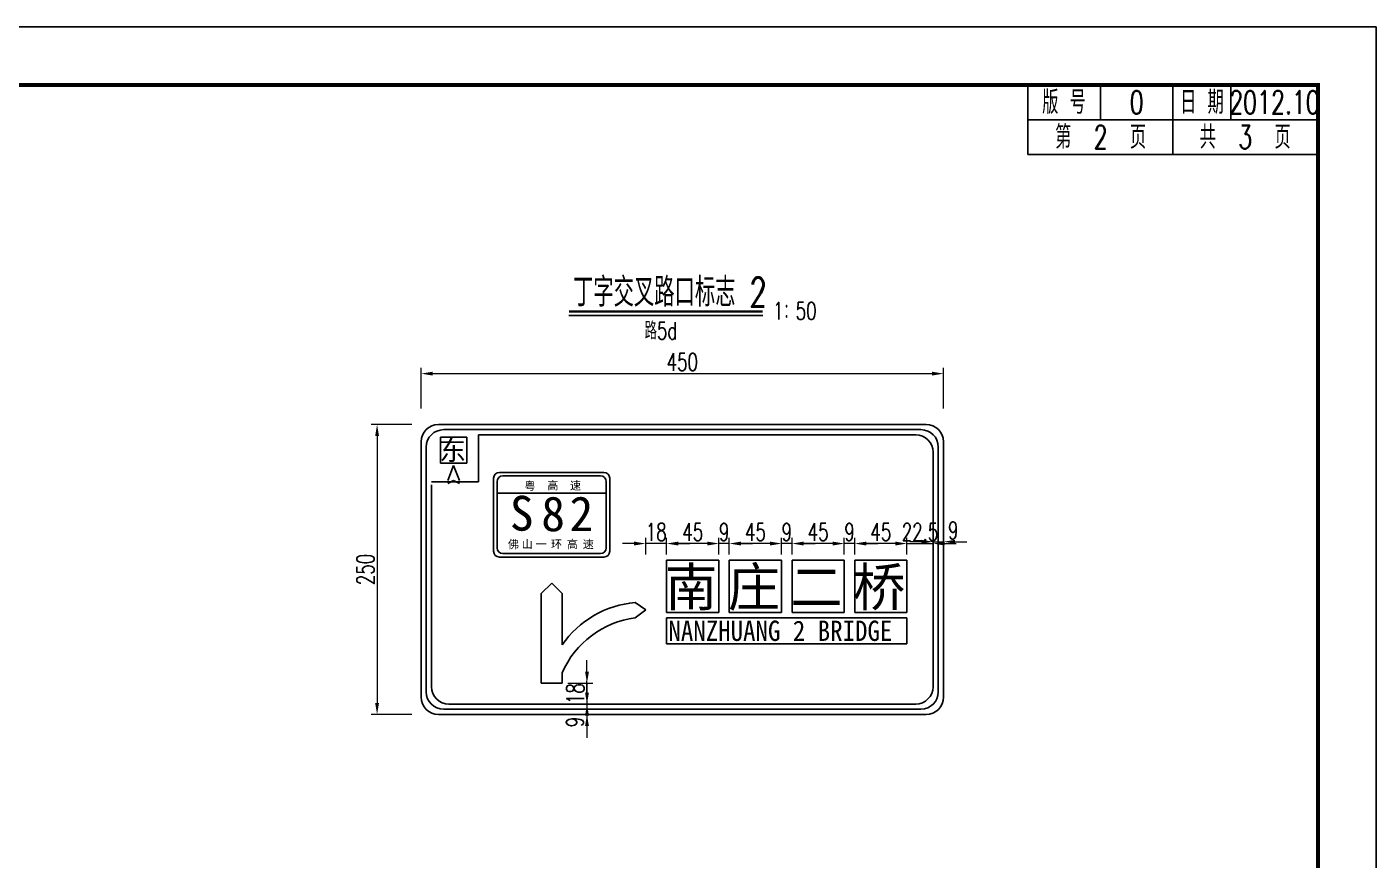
# Model space of a CAD drawing. Extents: x 9922 to 15217, y 1175 to 2938.
# Drawn here: x 13777.2 to 14008.6, y 1497.5 to 1641.1 of the extents above; entities that cross this region are included whole.
import ezdxf
from ezdxf.enums import TextEntityAlignment as Align

# ---------------------------------------------------------------- set-up
doc = ezdxf.new("R2010")
doc.units = 0
doc.header["$LTSCALE"] = 5
doc.header["$PDMODE"] = 32
doc.header["$PDSIZE"] = 0.3
doc.layers.get('0').update_dxf_attribs({"linetype": 'CONTINUOUS'})
doc.layers.get('DEFPOINTS').update_dxf_attribs({"linetype": 'CONTINUOUS'})
for name, color, linetype in [('2', 7, 'CONTINUOUS'), ('交通标志', 7, 'CONTINUOUS'), ('图框', 7, 'CONTINUOUS'), ('尺寸标注', 4, 'CONTINUOUS'), ('文字字符', 7, 'CONTINUOUS'), ('文字框', 8, 'CONTINUOUS'), ('汉字', 7, 'CONTINUOUS')]:
    doc.layers.add(name, color=color, linetype=linetype)
doc.styles.add('ht', font='SIMHEI.TTF', dxfattribs={"width": 0.4})
doc.styles.get("Standard").update_dxf_attribs({"font": 'simplex1.shx', "width": 0.7, "bigfont": 'hztxt.shx'})
doc.dimstyles.new('1：50', dxfattribs={"dimtxt": 3, "dimasz": 2, "dimexe": 1, "dimexo": 1, "dimgap": 0.5, "dimtad": 1, "dimdec": 3, "dimlfac": 5, "dimdsep": 46, "dimtxsty": 'Standard', "dimcen": 2, "dimclrd": 256, "dimclre": 256, "dimclrt": 256, "dimaunit": 1, "dimadec": 4, "dimazin": 0, "dimtfac": 1, "dimtdec": 3, "dimtix": 1, "dimtmove": 2, "dimatfit": 3, "dimfxl": 0, "dimtolj": 1, "dimtzin": 0, "dimlwd": 0, "dimlwe": 0, "dimarcsym": 0})

# ---------------------------------------------------------------- blocks, each defined once
blk = doc.blocks.new('*D188')
at = {"layer": 'DEFPOINTS', "color": 0, "linetype": 'Continuous'}
for p in [(10799.25, 1524.4), (10802.54, 1522.6), (13870.51, 1522.6)]:
    blk.add_point(p, dxfattribs=at)
at = {"layer": '尺寸标注', "linetype": 'Continuous', "lineweight": 0}
for p, q in [((10802.54, 1526.4), (10802.54, 1528.4)), ((10800.25, 1524.4), (10803.54, 1524.4)), ((10808.54, 1522.6), (10801.54, 1522.6)), ((10802.54, 1524.4), (10802.54, 1522.6)), ((10802.54, 1520.6), (10802.54, 1518.6))]:
    blk.add_line(p, q, dxfattribs=at)
at = {"layer": '尺寸标注', "linetype": 'Continuous'}
for points in [[(10802.2, 1526.4), (10802.87, 1526.4), (10802.54, 1524.4)], [(10802.2, 1520.6), (10802.87, 1520.6), (10802.54, 1522.6)]]:
    blk.add_solid(points, dxfattribs=at)
at = {"layer": '尺寸标注', "linetype": 'Continuous', "insert": (10800.45, 1521.31), "char_height": 3, "attachment_point": 5, "rotation": 90}
blk.add_mtext('\\A1;9', dxfattribs=at)
blk = doc.blocks.new('series')
at = {"width": 0.75}
for tag, height, p in [('页码', 4, (-35, -19)), ('图名', 5, (-220, -282)), ('图号', 5, (-20, -282))]:
    blk.add_attdef(tag, text='', height=height, dxfattribs=at).set_placement(p, align=Align.MIDDLE_CENTER)
blk = doc.blocks.new('*D361')
at = {"layer": 'DEFPOINTS', "color": 0, "linetype": 'Continuous'}
for p in [(13935.09, 1581.36), (13845.09, 1569.6), (13935.09, 1569.6)]:
    blk.add_point(p, dxfattribs=at)
at = {"layer": '尺寸标注', "linetype": 'Continuous', "lineweight": 0}
for p, q in [((13845.09, 1575.36), (13845.09, 1582.36)), ((13847.09, 1581.36), (13933.09, 1581.36)), ((13935.09, 1575.36), (13935.09, 1582.36))]:
    blk.add_line(p, q, dxfattribs=at)
at = {"layer": '尺寸标注', "linetype": 'Continuous'}
for points in [[(13847.09, 1581.69), (13847.09, 1581.03), (13845.09, 1581.36)], [(13933.09, 1581.69), (13933.09, 1581.03), (13935.09, 1581.36)]]:
    blk.add_solid(points, dxfattribs=at)
at = {"layer": '尺寸标注', "linetype": 'Continuous', "insert": (13890.09, 1583.36), "char_height": 3, "attachment_point": 5}
blk.add_mtext('\\A1;450', dxfattribs=at)
blk = doc.blocks.new('*D362')
at = {"layer": 'DEFPOINTS', "color": 0, "linetype": 'Continuous'}
for p in [(13848.09, 1572.6), (13837.52, 1522.6), (13848.09, 1522.6)]:
    blk.add_point(p, dxfattribs=at)
at = {"layer": '尺寸标注', "linetype": 'Continuous', "lineweight": 0}
for p, q in [((13843.52, 1572.6), (13836.52, 1572.6)), ((13837.52, 1570.6), (13837.52, 1524.6)), ((13843.52, 1522.6), (13836.52, 1522.6))]:
    blk.add_line(p, q, dxfattribs=at)
at = {"layer": '尺寸标注', "linetype": 'Continuous'}
for points in [[(13837.18, 1570.6), (13837.85, 1570.6), (13837.52, 1572.6)], [(13837.18, 1524.6), (13837.85, 1524.6), (13837.52, 1522.6)]]:
    blk.add_solid(points, dxfattribs=at)
at = {"layer": '尺寸标注', "linetype": 'Continuous', "insert": (13835.52, 1547.6), "char_height": 3, "attachment_point": 5, "rotation": 90}
blk.add_mtext('\\A1;250', dxfattribs=at)
blk = doc.blocks.new('*D363')
at = {"layer": 'DEFPOINTS', "color": 0, "linetype": 'Continuous'}
for p in [(13933.29, 1552.07), (13928.79, 1549.18), (13933.29, 1549.18)]:
    blk.add_point(p, dxfattribs=at)
at = {"layer": '尺寸标注', "linetype": 'Continuous', "lineweight": 0}
for p, q in [((13928.79, 1550.18), (13928.79, 1553.07)), ((13933.29, 1550.18), (13933.29, 1553.07)), ((13926.79, 1552.07), (13924.79, 1552.07)), ((13928.79, 1552.07), (13933.29, 1552.07)), ((13935.29, 1552.07), (13937.29, 1552.07))]:
    blk.add_line(p, q, dxfattribs=at)
at = {"layer": '尺寸标注', "linetype": 'Continuous'}
for points in [[(13926.79, 1552.41), (13926.79, 1551.74), (13928.79, 1552.07)], [(13935.29, 1552.41), (13935.29, 1551.74), (13933.29, 1552.07)]]:
    blk.add_solid(points, dxfattribs=at)
at = {"layer": '尺寸标注', "linetype": 'Continuous', "insert": (13931.04, 1554.07), "char_height": 3, "attachment_point": 5}
blk.add_mtext('\\A1;22.5', dxfattribs=at)
blk = doc.blocks.new('*D262')
at = {"layer": 'DEFPOINTS', "color": 0, "linetype": 'Continuous'}
for p in [(13935.09, 1552.38), (13933.29, 1549.44), (13935.09, 1549.44)]:
    blk.add_point(p, dxfattribs=at)
at = {"layer": '尺寸标注', "linetype": 'Continuous', "lineweight": 0}
for p, q in [((13933.29, 1550.44), (13933.29, 1553.38)), ((13935.09, 1550.44), (13935.09, 1553.38)), ((13931.29, 1552.38), (13929.29, 1552.38)), ((13933.29, 1552.38), (13935.09, 1552.38)), ((13937.09, 1552.38), (13939.09, 1552.38))]:
    blk.add_line(p, q, dxfattribs=at)
at = {"layer": '尺寸标注', "linetype": 'Continuous'}
for points in [[(13931.29, 1552.72), (13931.29, 1552.05), (13933.29, 1552.38)], [(13937.09, 1552.72), (13937.09, 1552.05), (13935.09, 1552.38)]]:
    blk.add_solid(points, dxfattribs=at)
at = {"layer": '尺寸标注', "linetype": 'Continuous', "insert": (13936.75, 1554.34), "char_height": 3, "attachment_point": 5}
blk.add_mtext('\\A1;9', dxfattribs=at)
blk = doc.blocks.new('*D364')
at = {"layer": 'DEFPOINTS', "color": 0, "linetype": 'Continuous'}
for p in [(13919.79, 1552.07), (13919.79, 1549.18), (13928.79, 1549.18)]:
    blk.add_point(p, dxfattribs=at)
at = {"layer": '尺寸标注', "linetype": 'Continuous', "lineweight": 0}
for p, q in [((13919.79, 1550.18), (13919.79, 1553.07)), ((13928.79, 1550.18), (13928.79, 1553.07)), ((13926.79, 1552.07), (13921.79, 1552.07))]:
    blk.add_line(p, q, dxfattribs=at)
at = {"layer": '尺寸标注', "linetype": 'Continuous'}
for points in [[(13921.79, 1552.41), (13921.79, 1551.74), (13919.79, 1552.07)], [(13926.79, 1552.41), (13926.79, 1551.74), (13928.79, 1552.07)]]:
    blk.add_solid(points, dxfattribs=at)
at = {"layer": '尺寸标注', "linetype": 'Continuous', "insert": (13924.29, 1554.07), "char_height": 3, "attachment_point": 5}
blk.add_mtext('\\A1;45', dxfattribs=at)
blk = doc.blocks.new('*D365')
at = {"layer": 'DEFPOINTS', "color": 0, "linetype": 'Continuous'}
for p in [(13917.99, 1552.07), (13917.99, 1549.18), (13919.79, 1549.18)]:
    blk.add_point(p, dxfattribs=at)
at = {"layer": '尺寸标注', "linetype": 'Continuous', "lineweight": 0}
for p, q in [((13917.99, 1550.18), (13917.99, 1553.07)), ((13919.79, 1550.18), (13919.79, 1553.07)), ((13915.99, 1552.07), (13913.99, 1552.07)), ((13919.79, 1552.07), (13917.99, 1552.07)), ((13921.79, 1552.07), (13923.79, 1552.07))]:
    blk.add_line(p, q, dxfattribs=at)
at = {"layer": '尺寸标注', "linetype": 'Continuous'}
for points in [[(13915.99, 1552.41), (13915.99, 1551.74), (13917.99, 1552.07)], [(13921.79, 1552.41), (13921.79, 1551.74), (13919.79, 1552.07)]]:
    blk.add_solid(points, dxfattribs=at)
at = {"layer": '尺寸标注', "linetype": 'Continuous', "insert": (13918.89, 1554.07), "char_height": 3, "attachment_point": 5}
blk.add_mtext('\\A1;9', dxfattribs=at)
blk = doc.blocks.new('*D366')
at = {"layer": 'DEFPOINTS', "color": 0, "linetype": 'Continuous'}
for p in [(13908.99, 1552.07), (13908.99, 1549.18), (13917.99, 1549.18)]:
    blk.add_point(p, dxfattribs=at)
at = {"layer": '尺寸标注', "linetype": 'Continuous', "lineweight": 0}
for p, q in [((13908.99, 1550.18), (13908.99, 1553.07)), ((13917.99, 1550.18), (13917.99, 1553.07)), ((13915.99, 1552.07), (13910.99, 1552.07))]:
    blk.add_line(p, q, dxfattribs=at)
at = {"layer": '尺寸标注', "linetype": 'Continuous'}
for points in [[(13910.99, 1552.41), (13910.99, 1551.74), (13908.99, 1552.07)], [(13915.99, 1552.41), (13915.99, 1551.74), (13917.99, 1552.07)]]:
    blk.add_solid(points, dxfattribs=at)
at = {"layer": '尺寸标注', "linetype": 'Continuous', "insert": (13913.49, 1554.07), "char_height": 3, "attachment_point": 5}
blk.add_mtext('\\A1;45', dxfattribs=at)
blk = doc.blocks.new('*D367')
at = {"layer": 'DEFPOINTS', "color": 0, "linetype": 'Continuous'}
for p in [(13907.19, 1552.07), (13907.19, 1549.18), (13908.99, 1549.18)]:
    blk.add_point(p, dxfattribs=at)
at = {"layer": '尺寸标注', "linetype": 'Continuous', "lineweight": 0}
for p, q in [((13907.19, 1550.18), (13907.19, 1553.07)), ((13908.99, 1550.18), (13908.99, 1553.07)), ((13905.19, 1552.07), (13903.19, 1552.07)), ((13908.99, 1552.07), (13907.19, 1552.07)), ((13910.99, 1552.07), (13912.99, 1552.07))]:
    blk.add_line(p, q, dxfattribs=at)
at = {"layer": '尺寸标注', "linetype": 'Continuous'}
for points in [[(13905.19, 1552.41), (13905.19, 1551.74), (13907.19, 1552.07)], [(13910.99, 1552.41), (13910.99, 1551.74), (13908.99, 1552.07)]]:
    blk.add_solid(points, dxfattribs=at)
at = {"layer": '尺寸标注', "linetype": 'Continuous', "insert": (13908.09, 1554.07), "char_height": 3, "attachment_point": 5}
blk.add_mtext('\\A1;9', dxfattribs=at)
blk = doc.blocks.new('*D368')
at = {"layer": 'DEFPOINTS', "color": 0, "linetype": 'Continuous'}
for p in [(13898.19, 1552.07), (13898.19, 1549.18), (13907.19, 1549.18)]:
    blk.add_point(p, dxfattribs=at)
at = {"layer": '尺寸标注', "linetype": 'Continuous', "lineweight": 0}
for p, q in [((13898.19, 1550.18), (13898.19, 1553.07)), ((13907.19, 1550.18), (13907.19, 1553.07)), ((13905.19, 1552.07), (13900.19, 1552.07))]:
    blk.add_line(p, q, dxfattribs=at)
at = {"layer": '尺寸标注', "linetype": 'Continuous'}
for points in [[(13900.19, 1552.41), (13900.19, 1551.74), (13898.19, 1552.07)], [(13905.19, 1552.41), (13905.19, 1551.74), (13907.19, 1552.07)]]:
    blk.add_solid(points, dxfattribs=at)
at = {"layer": '尺寸标注', "linetype": 'Continuous', "insert": (13902.69, 1554.07), "char_height": 3, "attachment_point": 5}
blk.add_mtext('\\A1;45', dxfattribs=at)
blk = doc.blocks.new('*D369')
at = {"layer": 'DEFPOINTS', "color": 0, "linetype": 'Continuous'}
for p in [(13896.39, 1552.07), (13896.39, 1549.18), (13898.19, 1549.18)]:
    blk.add_point(p, dxfattribs=at)
at = {"layer": '尺寸标注', "linetype": 'Continuous', "lineweight": 0}
for p, q in [((13896.39, 1550.18), (13896.39, 1553.07)), ((13898.19, 1550.18), (13898.19, 1553.07)), ((13894.39, 1552.07), (13892.39, 1552.07)), ((13898.19, 1552.07), (13896.39, 1552.07)), ((13900.19, 1552.07), (13902.19, 1552.07))]:
    blk.add_line(p, q, dxfattribs=at)
at = {"layer": '尺寸标注', "linetype": 'Continuous'}
for points in [[(13894.39, 1552.41), (13894.39, 1551.74), (13896.39, 1552.07)], [(13900.19, 1552.41), (13900.19, 1551.74), (13898.19, 1552.07)]]:
    blk.add_solid(points, dxfattribs=at)
at = {"layer": '尺寸标注', "linetype": 'Continuous', "insert": (13897.29, 1554.07), "char_height": 3, "attachment_point": 5}
blk.add_mtext('\\A1;9', dxfattribs=at)
blk = doc.blocks.new('*D370')
at = {"layer": 'DEFPOINTS', "color": 0, "linetype": 'Continuous'}
for p in [(13887.39, 1552.07), (13887.39, 1549.18), (13896.39, 1549.18)]:
    blk.add_point(p, dxfattribs=at)
at = {"layer": '尺寸标注', "linetype": 'Continuous', "lineweight": 0}
for p, q in [((13887.39, 1550.18), (13887.39, 1553.07)), ((13896.39, 1550.18), (13896.39, 1553.07)), ((13894.39, 1552.07), (13889.39, 1552.07))]:
    blk.add_line(p, q, dxfattribs=at)
at = {"layer": '尺寸标注', "linetype": 'Continuous'}
for points in [[(13889.39, 1552.41), (13889.39, 1551.74), (13887.39, 1552.07)], [(13894.39, 1552.41), (13894.39, 1551.74), (13896.39, 1552.07)]]:
    blk.add_solid(points, dxfattribs=at)
at = {"layer": '尺寸标注', "linetype": 'Continuous', "insert": (13891.89, 1554.07), "char_height": 3, "attachment_point": 5}
blk.add_mtext('\\A1;45', dxfattribs=at)
blk = doc.blocks.new('*D371')
at = {"layer": 'DEFPOINTS', "color": 0, "linetype": 'Continuous'}
for p in [(13883.79, 1552.07), (13883.79, 1549.18), (13887.39, 1549.18)]:
    blk.add_point(p, dxfattribs=at)
at = {"layer": '尺寸标注', "linetype": 'Continuous', "lineweight": 0}
for p, q in [((13883.79, 1550.18), (13883.79, 1553.07)), ((13887.39, 1550.18), (13887.39, 1553.07)), ((13881.79, 1552.07), (13879.79, 1552.07)), ((13887.39, 1552.07), (13883.79, 1552.07)), ((13889.39, 1552.07), (13891.39, 1552.07))]:
    blk.add_line(p, q, dxfattribs=at)
at = {"layer": '尺寸标注', "linetype": 'Continuous'}
for points in [[(13881.79, 1552.41), (13881.79, 1551.74), (13883.79, 1552.07)], [(13889.39, 1552.41), (13889.39, 1551.74), (13887.39, 1552.07)]]:
    blk.add_solid(points, dxfattribs=at)
at = {"layer": '尺寸标注', "linetype": 'Continuous', "insert": (13885.59, 1554.07), "char_height": 3, "attachment_point": 5}
blk.add_mtext('\\A1;18', dxfattribs=at)
blk = doc.blocks.new('*D374')
at = {"layer": 'DEFPOINTS', "color": 0, "linetype": 'Continuous'}
for p in [(13869.39, 1528), (13869.39, 1524.4), (13873.67, 1524.4)]:
    blk.add_point(p, dxfattribs=at)
at = {"layer": '尺寸标注', "linetype": 'Continuous', "lineweight": 0}
for p, q in [((13873.67, 1530), (13873.67, 1532)), ((13870.39, 1528), (13874.67, 1528)), ((13873.67, 1528), (13873.67, 1524.4)), ((13870.39, 1524.4), (13874.67, 1524.4)), ((13873.67, 1522.4), (13873.67, 1520.4))]:
    blk.add_line(p, q, dxfattribs=at)
at = {"layer": '尺寸标注', "linetype": 'Continuous'}
for points in [[(13873.34, 1530), (13874.01, 1530), (13873.67, 1528)], [(13873.34, 1522.4), (13874.01, 1522.4), (13873.67, 1524.4)]]:
    blk.add_solid(points, dxfattribs=at)
at = {"layer": '尺寸标注', "linetype": 'Continuous', "insert": (13871.67, 1526.2), "char_height": 3, "attachment_point": 5, "rotation": 90}
blk.add_mtext('\\A1;18', dxfattribs=at)
blk = doc.blocks.new('*D375')
at = {"layer": 'DEFPOINTS', "color": 0, "linetype": 'Continuous'}
for p in [(13870.39, 1524.4), (13870.51, 1522.6), (13873.67, 1522.6)]:
    blk.add_point(p, dxfattribs=at)
at = {"layer": '尺寸标注', "linetype": 'Continuous', "lineweight": 0}
for p, q in [((13873.67, 1526.4), (13873.67, 1528.4)), ((13871.39, 1524.4), (13874.67, 1524.4)), ((13871.51, 1522.6), (13874.67, 1522.6)), ((13873.67, 1524.4), (13873.67, 1522.6)), ((13873.67, 1520.6), (13873.67, 1518.6))]:
    blk.add_line(p, q, dxfattribs=at)
at = {"layer": '尺寸标注', "linetype": 'Continuous'}
for points in [[(13873.34, 1526.4), (13874.01, 1526.4), (13873.67, 1524.4)], [(13873.34, 1520.6), (13874.01, 1520.6), (13873.67, 1522.6)]]:
    blk.add_solid(points, dxfattribs=at)
at = {"layer": '尺寸标注', "linetype": 'Continuous', "insert": (13871.59, 1521.31), "char_height": 3, "attachment_point": 5, "rotation": 90}
blk.add_mtext('\\A1;9', dxfattribs=at)
blk = doc.blocks.new('123')
at = {"layer": '图框'}
blk.add_lwpolyline([(10930.16, 1893.64), (10930.16, 2190.64), (10510.16, 2190.64), (10510.16, 1893.64)], close=True, dxfattribs=at)

msp = doc.modelspace()

# ---------------------------------------------------------------- linework, layer by layer
at = {"layer": '交通标志', "linetype": 'Continuous'}
for p, q in [((13932.09001, 1572.60447), (13848.09001, 1572.60447)), ((13931.19001, 1571.70447), (13848.99001, 1571.70447)), ((13845.09001, 1569.60447), (13845.09001, 1525.60447)), ((13930.29001, 1570.80447), (13854.99001, 1570.80447)), ((13854.99001, 1570.80447), (13854.99001, 1562.70447)), ((13935.09001, 1525.60447), (13935.09001, 1569.60447)), ((13845.99001, 1568.70447), (13845.99001, 1526.50447)), ((13933.29001, 1527.40447), (13933.29001, 1567.80447)), ((13934.19001, 1526.50447), (13934.19001, 1568.70447)), ((13850.70429, 1565.50742), (13849.6904, 1562.92656)), ((13850.70429, 1565.50742), (13851.71819, 1562.92656)), ((13858.59001, 1564.34195), (13876.59001, 1564.34195)), ((13854.99001, 1562.70447), (13846.89001, 1562.70447)), ((13846.89001, 1562.20447), (13846.89001, 1527.40447)), ((13849.6904, 1562.42656), (13850.70429, 1562.92251)), ((13850.70429, 1562.92251), (13851.71819, 1562.42656)), ((13857.59001, 1550.74195), (13857.59001, 1563.34195)), ((13858.19001, 1551.34195), (13858.19001, 1562.74195)), ((13859.19001, 1563.74195), (13875.99001, 1563.74195)), ((13876.99001, 1562.74195), (13876.99001, 1551.34195)), ((13877.59001, 1563.34195), (13877.59001, 1550.74195)), ((13858.19001, 1560.74195), (13876.99001, 1560.74195)), ((13875.99001, 1550.34195), (13859.19001, 1550.34195)), ((13876.59001, 1549.74195), (13858.59001, 1549.74195)), ((13865.79001, 1543.44195), (13867.59001, 1545.24195)), ((13865.79001, 1543.44195), (13865.79001, 1528.00447)), ((13869.39001, 1543.44195), (13867.59001, 1545.24195)), ((13869.39001, 1543.44195), (13869.39001, 1534.61179)), ((13881.99001, 1541.91186), (13883.79001, 1540.62859)), ((13881.99001, 1539.29644), (13883.79001, 1540.62859)), ((13869.39001, 1529.80447), (13869.39001, 1528.00447)), ((13865.79001, 1528.00447), (13869.39001, 1528.00447)), ((13848.09001, 1522.60447), (13932.09001, 1522.60447)), ((13848.99001, 1523.50447), (13931.19001, 1523.50447)), ((13849.89001, 1524.40447), (13930.29001, 1524.40447))]:
    msp.add_line(p, q, dxfattribs=at)
for centre, radius, start, end in [((13848.09001, 1569.60447), 3, 90, 180), ((13848.99001, 1568.70447), 3, 90, 180), ((13931.19001, 1568.70447), 3, 0, 90), ((13932.09001, 1569.60447), 3, 0, 90), ((13930.29001, 1567.80447), 3, 0, 90), ((13858.59001, 1563.34195), 1, 90, 180), ((13876.59001, 1563.34195), 1, 0, 90), ((13859.19001, 1562.74195), 1, 90, 180), ((13875.99001, 1562.74195), 1, 0, 90), ((13858.59001, 1550.74195), 1, 180, 270), ((13859.19001, 1551.34195), 1, 180, 270), ((13875.99001, 1551.34195), 1, 270, 0), ((13876.59001, 1550.74195), 1, 270, 0), ((13883.47493, 1524.82497), 17.1513, 94.966762, 145.2067143), ((13884.18352, 1523.27586), 16.17006, 97.7963629, 156.1873753), ((13849.89001, 1527.40447), 3, 180, 270), ((13930.29001, 1527.40447), 3, 270, 0), ((13848.09001, 1525.60447), 3, 180, 270), ((13848.99001, 1526.50447), 3, 180, 270), ((13931.19001, 1526.50447), 3, 270, 0), ((13932.09001, 1525.60447), 3, 270, 0)]:
    msp.add_arc(centre, radius, start, end, dxfattribs=at)
at = {"layer": '图框'}
for p, q in [((13949.59699, 1619.13132), (13949.59699, 1631.13132)), ((13962.09699, 1625.13132), (13962.09699, 1631.13132)), ((13974.59699, 1625.13132), (13974.59699, 1631.13132)), ((13984.59699, 1625.13132), (13984.59699, 1631.13132)), ((13949.59699, 1625.13132), (13999.59699, 1625.13132)), ((13974.59699, 1619.13132), (13974.59699, 1625.13132)), ((13949.59699, 1619.13132), (13999.59699, 1619.13132))]:
    msp.add_line(p, q, dxfattribs=at)
at = {"layer": '图框', "const_width": 0.7}
msp.add_lwpolyline([(13999.59699, 1631.13132), (13619.59699, 1631.13132), (13619.59699, 1354.13132), (13999.59699, 1354.13132), (13999.59699, 1631.13132)], dxfattribs=at)
at = {"layer": '尺寸标注', "color": 7, "linetype": 'Continuous'}
msp.add_line((13870.55165, 1591.3574), (13903.95811, 1591.3574), dxfattribs=at)
at = {"layer": '尺寸标注', "color": 7, "linetype": 'Continuous', "const_width": 0.4}
msp.add_lwpolyline([(13870.55165, 1592.0774), (13903.95811, 1592.0774)], dxfattribs=at)
at = {"layer": '文字框', "linetype": 'Continuous'}
for p, q in [((13848.45429, 1570.43053), (13848.45429, 1565.93053)), ((13848.45429, 1570.43053), (13852.95429, 1570.43053)), ((13852.95429, 1570.43053), (13852.95429, 1565.93053)), ((13848.45429, 1565.93053), (13852.95429, 1565.93053)), ((13887.39001, 1549.18461), (13896.39001, 1549.18461)), ((13887.39001, 1540.18461), (13887.39001, 1549.18461)), ((13896.39001, 1540.18461), (13896.39001, 1549.18461)), ((13898.19001, 1549.18461), (13907.19001, 1549.18461)), ((13898.19001, 1540.18461), (13898.19001, 1549.18461)), ((13907.19001, 1540.18461), (13907.19001, 1549.18461)), ((13908.99001, 1549.18461), (13917.99001, 1549.18461)), ((13908.99001, 1540.18461), (13908.99001, 1549.18461)), ((13917.99001, 1540.18461), (13917.99001, 1549.18461)), ((13919.79001, 1549.18461), (13928.79001, 1549.18461)), ((13919.79001, 1540.18461), (13919.79001, 1549.18461)), ((13928.79001, 1540.18461), (13928.79001, 1549.18461)), ((13887.39001, 1540.18461), (13896.39001, 1540.18461)), ((13887.39001, 1539.28461), (13887.39001, 1534.78461)), ((13887.39001, 1539.28461), (13928.79001, 1539.28461)), ((13898.19001, 1540.18461), (13907.19001, 1540.18461)), ((13908.99001, 1540.18461), (13917.99001, 1540.18461)), ((13919.79001, 1540.18461), (13928.79001, 1540.18461)), ((13928.79001, 1539.28461), (13928.79001, 1534.78461)), ((13887.39001, 1534.78461), (13928.79001, 1534.78461))]:
    msp.add_line(p, q, dxfattribs=at)

# ---------------------------------------------------------------- block references
at = {"layer": '2', "linetype": 'Continuous'}
msp.add_blockref('123', (3079.44178, -549.51259), dxfattribs=at)
at = {"layer": '图框'}
ref = msp.add_blockref('series', (14009.59699, 1641.13132), dxfattribs=at)
ref.add_attrib('页码', '第  2  页    共  3  页', dxfattribs={"layer": '0', "height": 4, "width": 0.7}).set_placement((13974.59699, 1622.13132), align=Align.MIDDLE_CENTER)
ref.add_attrib('图名', '标志版面设计图', dxfattribs={"layer": '0', "height": 5, "width": 0.7}).set_placement((13789.59699, 1359.13132), align=Align.MIDDLE_CENTER)
ref.add_attrib('图号', 'S2-13-6', dxfattribs={"layer": '0', "height": 5, "width": 0.65}).set_placement((13989.59699, 1359.13132), align=Align.MIDDLE_CENTER)

# ---------------------------------------------------------------- texts
at = {"width": 0.7}
for s, p in [('1：50', (13909.47395, 1592.17682)), ('路5d', (13886.42494, 1588.91193))]:
    msp.add_text(s, height=3, dxfattribs=at).set_placement(p, align=Align.MIDDLE)
at = {"layer": '图框', "width": 0.7}
for s, p in [('版 号', (13955.84699, 1628.13132)), ('0', (13968.34699, 1628.13132)), ('日 期', (13979.59699, 1628.13132)), ('2012.10', (13992.09699, 1628.13132))]:
    msp.add_text(s, height=4, dxfattribs=at).set_placement(p, align=Align.MIDDLE_CENTER)
at = {"layer": '文字字符', "width": 0.7}
msp.add_text('丁字交叉路口标志 2', height=5, dxfattribs=at).set_placement((13871.25717, 1592.90538))
at = {"layer": '汉字', "linetype": 'Continuous', "style": 'ht'}
for s, height, p in [('东', 3.4, (13848.20627, 1566.43727)), ('粤', 1.4, (13862.88723, 1561.30133)), ('高', 1.4, (13866.83739, 1561.38254)), ('速', 1.4, (13870.73627, 1561.36117)), ('S', 6, (13860.38451, 1554.29741)), ('8', 6, (13865.79922, 1554.20796)), ('2', 6, (13870.66719, 1554.20796)), ('佛', 1.4, (13860.04675, 1551.25813)), ('山', 1.4, (13862.43236, 1551.25813)), ('环', 1.4, (13867.4794, 1551.25813)), ('高', 1.4, (13870.19402, 1551.25813)), ('速', 1.4, (13872.93658, 1551.25813)), ('一', 1.4, (13864.81661, 1551.25813)), ('南', 6.6, (13887.11376, 1541.30025)), ('庄', 6.6, (13897.91376, 1541.30025)), ('桥', 6.6, (13919.51376, 1541.30025)), ('二', 6.6, (13908.71376, 1541.30025))]:
    msp.add_text(s, height=height, dxfattribs=at).set_placement(p)
at = {"layer": '汉字', "linetype": 'Continuous', "style": 'ht', "width": 0.9}
msp.add_text('NANZHUANG 2 BRIDGE', height=3.5, dxfattribs=at).set_placement((13887.69976, 1535.28933))

# ---------------------------------------------------------------- dimensions: what is measured, and where the dimension line sits
at = {"layer": '尺寸标注', "linetype": 'Continuous'}
for base, p1, p2, picture, middle in [((13935.09001, 1581.35959), (13845.09001, 1569.60447), (13935.09001, 1569.60447), '*D361', (13890.09001, 1583.35959)), ((13883.79001, 1552.07257), (13887.39001, 1549.18461), (13883.79001, 1549.18461), '*D371', (13885.59001, 1554.07257)), ((13887.39001, 1552.07257), (13896.39001, 1549.18461), (13887.39001, 1549.18461), '*D370', (13891.89001, 1554.07257)), ((13896.39001, 1552.07257), (13898.19001, 1549.18461), (13896.39001, 1549.18461), '*D369', (13897.29001, 1554.07257)), ((13898.19001, 1552.07257), (13907.19001, 1549.18461), (13898.19001, 1549.18461), '*D368', (13902.69001, 1554.07257)), ((13907.19001, 1552.07257), (13908.99001, 1549.18461), (13907.19001, 1549.18461), '*D367', (13908.09001, 1554.07257)), ((13908.99001, 1552.07257), (13917.99001, 1549.18461), (13908.99001, 1549.18461), '*D366', (13913.49001, 1554.07257)), ((13917.99001, 1552.07257), (13919.79001, 1549.18461), (13917.99001, 1549.18461), '*D365', (13918.89001, 1554.07257)), ((13919.79001, 1552.07257), (13928.79001, 1549.18461), (13919.79001, 1549.18461), '*D364', (13924.29001, 1554.07257)), ((13933.29001, 1552.07257), (13928.79001, 1549.18461), (13933.29001, 1549.18461), '*D363', (13931.04001, 1554.07257))]:
    dim = msp.add_linear_dim(base=base, p1=p1, p2=p2, dimstyle='1：50', dxfattribs=at)
    dim.commit()
    dim.dimension.update_dxf_attribs({"geometry": picture, "text_midpoint": middle})
for base, p1, p2, picture, middle in [((13837.51615, 1522.60447), (13848.09001, 1572.60447), (13848.09001, 1522.60447), '*D362', (13835.51615, 1547.60447)), ((13873.67456, 1524.40447), (13869.39001, 1528.00447), (13869.39001, 1524.40447), '*D374', (13871.67456, 1526.20447))]:
    dim = msp.add_linear_dim(base=base, p1=p1, p2=p2, angle=90, dimstyle='1：50', dxfattribs=at)
    dim.commit()
    dim.dimension.update_dxf_attribs({"geometry": picture, "text_midpoint": middle})
dim = msp.add_linear_dim(base=(13935.09001, 1552.38385), p1=(13933.29001, 1549.43604), p2=(13935.09001, 1549.43604), dimstyle='1：50', dxfattribs=at)
dim.commit()
dim.dimension.update_dxf_attribs({"geometry": '*D262', "text_midpoint": (13936.75354, 1554.33652), "dimtype": 160})
for base, p1, picture, middle in [((10802.53791, 1522.60447), (10799.25335, 1524.40447), '*D188', (10800.44996, 1521.30971)), ((13873.67456, 1522.60447), (13870.39001, 1524.40447), '*D375', (13871.58661, 1521.30971))]:
    dim = msp.add_linear_dim(base=base, p1=p1, p2=(13870.51111, 1522.60447), angle=90, dimstyle='1：50', dxfattribs=at)
    dim.commit()
    dim.dimension.update_dxf_attribs({"geometry": picture, "text_midpoint": middle, "dimtype": 160})

doc.saveas('drawing.dxf')
